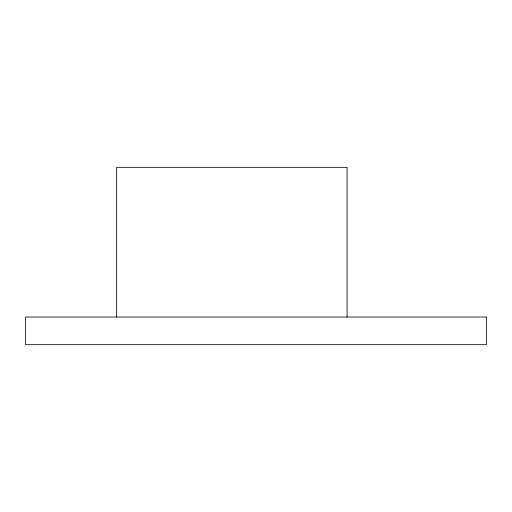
<?xml version="1.0" encoding="UTF-8"?>
<svg xmlns="http://www.w3.org/2000/svg" width="512" height="512" viewBox="0 0 512 512"><rect width="100%" height="100%" fill="white"/><g stroke="black" fill="none" stroke-linecap="round" stroke-linejoin="round"><path stroke-width="0.77" d="M347.078 317.043L347.078 167.309L116.678 167.309L116.678 317.043M486.4 317.043L25.6 317.043L25.6 344.691L486.4 344.691L486.4 317.043"/></g></svg>
